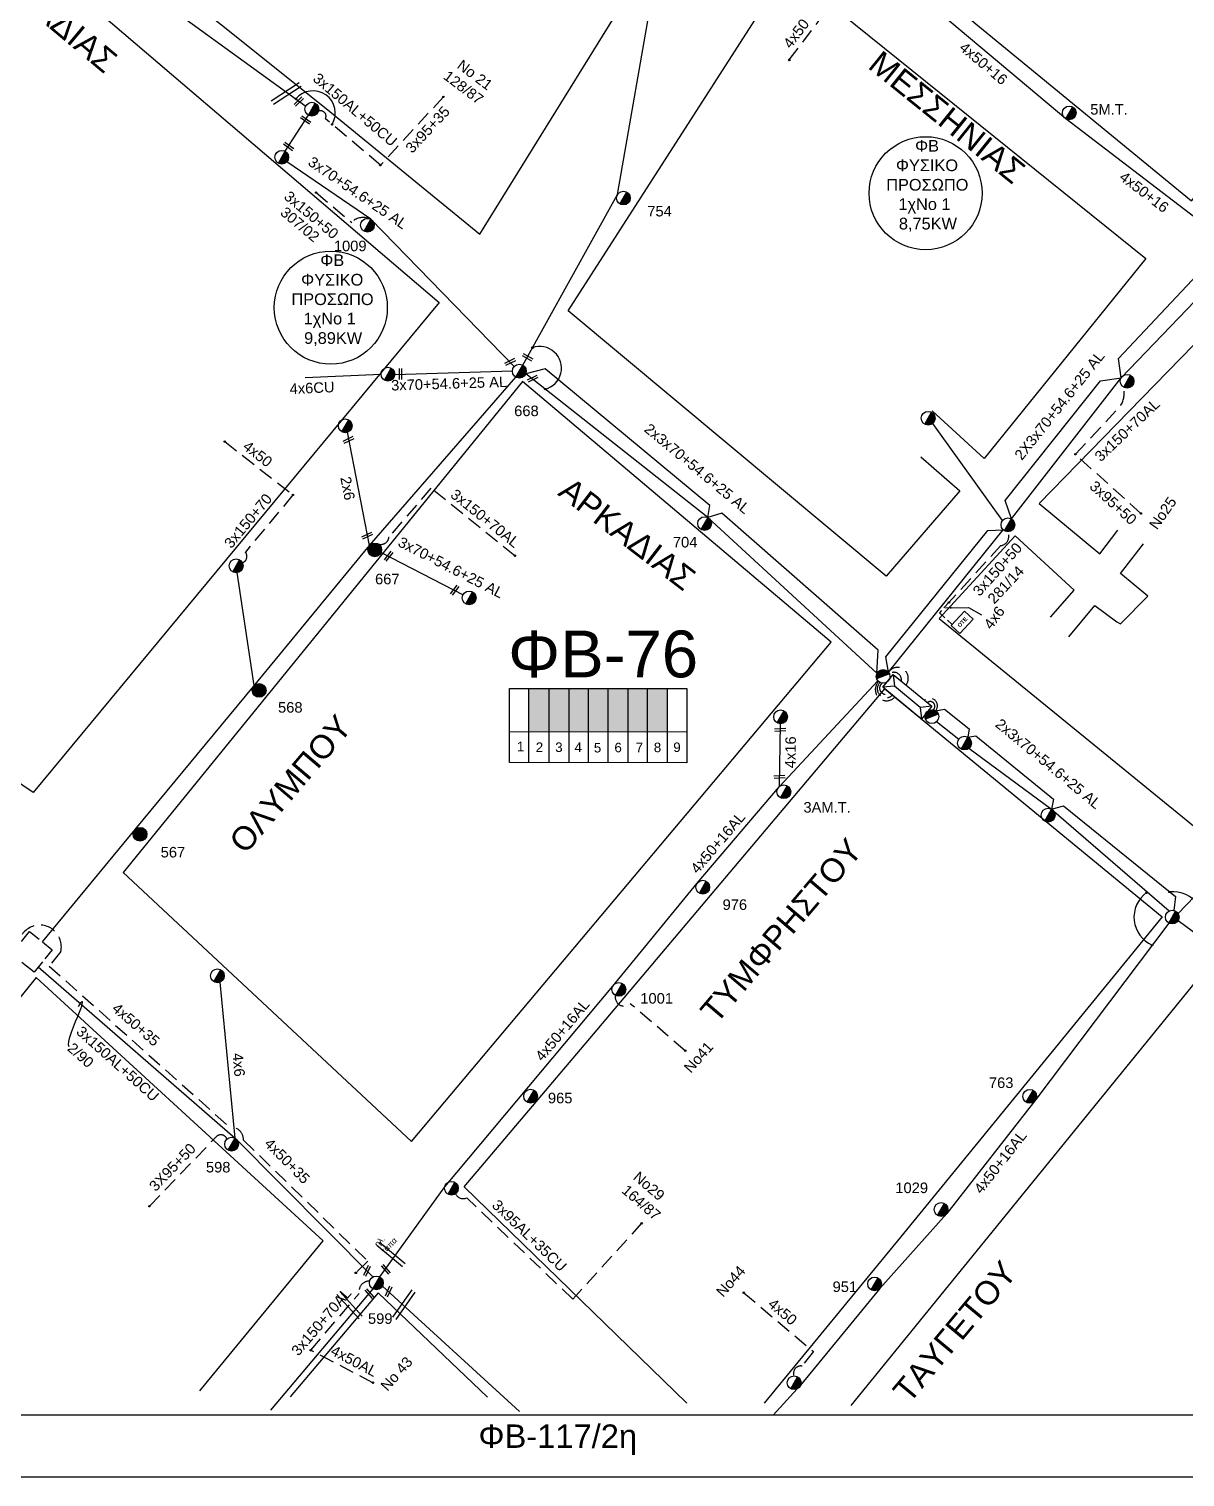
# Model space of a CAD drawing. Header units: millimetres. Extents: x 1020 to 3238, y 796 to 1818.
# Drawn here: x 2613.6 to 2811.5, y 796.3 to 1044 of the extents above; entities that cross this region are included whole.
import ezdxf
from ezdxf.enums import TextEntityAlignment as Align

# ---------------------------------------------------------------- set-up
doc = ezdxf.new("R2010")
doc.units = ezdxf.units.MM
doc.linetypes.add('DASHED', pattern=[19.05, 12.7, -6.35])
for name, color, linetype, lineweight in [('2x6', 7, 'SYN_LINE', 30), ('3x150+50', 7, 'Continuous', 30), ('3x150+70', 7, 'Continuous', 30), ('3x150+70AL', 7, 'DASHED', 30), ('3x150AL+50CU', 7, 'Continuous', 30), ('3x70+54.6+25 AL', 7, 'SYN_LINE', 30), ('3x95+35', 7, 'Continuous', 30), ('3X95+50', 7, 'Continuous', 30), ('3x95AL+35CU', 7, 'Continuous', 30), ('3x95AL+50CU', 7, 'Continuous', 30), ('4x16', 7, 'Continuous', 30), ('4x50', 7, 'Continuous', 30), ('4x50+16', 7, 'Continuous', 30), ('4x50+16_5', 7, 'Continuous', 30), ('4x50+16AL', 7, 'Continuous', 30), ('4x50+35', 7, 'Continuous', 30), ('4x50AL', 7, 'Continuous', 30), ('4x6', 7, 'SYN_LINE', 30), ('4x6CU', 7, 'Continuous', 30), ('Pillar Υποσταθμού', 7, 'SYN_LINE', 30), ('Υπόβαθρο ΔΕΗ', 7, 'Continuous', 30)]:
    doc.layers.add(name, color=color, linetype=linetype, lineweight=lineweight)
for name, color, linetype in [('Pillar OTE', 7, 'Continuous'), ('text οδών', 7, 'Continuous'), ('text_kalodion', 7, 'Continuous'), ('Άγνωστα', 7, 'Continuous'), ('ΑΓΝΩΣΤΟ ΕΝΑΕΡΙΟ ΚΑΛΩΔΙΟ', 7, 'Continuous'), ('ΑΓΝΩΣΤΟ ΥΠΟΓΕΙΟ ΚΑΛΩΔΙΟ', 7, 'DASHED'), ('Επιγραφές - Σχήματα', 7, 'Continuous'), ('Καλώδια ΧΤ   3x150AL+50CU', 7, 'DASHED'), ('Καλώδια ΧΤ   3x150AL+50XLPE', 7, 'DASHED'), ('Μηχανική τομή', 7, 'Continuous'), ('Περίπτερο', 7, 'Continuous'), ('Στύλος Ξύλινος', 7, 'Continuous'), ('Στύλος Ξύλινος @ 1', 7, 'Continuous'), ('Στύλος ΦΜ', 7, 'Continuous'), ('Στύλος ΦΜ @ 1', 7, 'Continuous'), ('Συνδέσεις', 7, 'Continuous'), ('Συνεστραμμένα ΧΤ   3x70+54.6+25 AL', 7, 'SYN_LINE'), ('Τομή', 7, 'Continuous'), ('Υποσταθμός εναέριος 2 στύλων', 7, 'Continuous'), ('Υποσταθμός πόλεως', 7, 'Continuous'), ('Υπόγεια καλώδια Παροχών ΧΤ   4x6', 7, 'DASHED')]:
    doc.layers.add(name, color=color, linetype=linetype)
doc.styles.add('arial', font='arial.ttf')
doc.styles.get("Standard").update_dxf_attribs({"font": 'arial.ttf'})
doc.linetypes.add('SYN_LINE', pattern='A,0.5,-0.0001,["/\\/\\/\\/",Standard,S=0.1,R=0,X=0,Y=-0.05],-0.25', length=0.7501)
doc.dimstyles.new('ISO-25', dxfattribs={"dimtxt": 2.5, "dimasz": 2.5, "dimexe": 1.25, "dimexo": 0.625, "dimtad": 1, "dimtxsty": 'Standard', "dimcen": 2.5, "dimadec": 0, "dimazin": 0, "dimtfac": 1, "dimtmove": 0, "dimatfit": 3, "dimfxl": 1, "dimarcsym": 0})

# ---------------------------------------------------------------- blocks, each defined once
blk = doc.blocks.new('ΥΠΑΡΧΩΝ ΤΣΙΜΕΝΤΕΝΙΟΣ ΣΤΥΛΟΣ')
at = {"layer": 'Στύλος ΦΜ'}
blk.add_hatch(color=7, dxfattribs=at).paths.add_polyline_path([(-1.29, -2.28, 0.574793), (2.62, 0, 0.268822), (1.3, 2.27)])
at = {"layer": 'Στύλος ΦΜ', "color": 7}
blk.add_line((-1.29, -2.28), (1.3, 2.27), dxfattribs=at)
blk.add_circle((0, 0), 2.62, dxfattribs=at)
at = {"layer": 'Στύλος ΦΜ', "flags": 4}
for tag, p in [('ΑΡΙΘΜΟΣ', (-4.68, 8.05)), ('ΤΥΠΟΣ', (-4.91, 3.03))]:
    blk.add_attdef(tag, p, '', height=4, dxfattribs=at)
blk = doc.blocks.new('ΥΠΟΣΤΑΘΜΟΣ ΕΝΑΕΡΙΟΣ ΕΠΙ 2 ΣΤΥΛΩΝ')
at = {"layer": 'Υποσταθμός εναέριος 2 στύλων', "linetype": 'Continuous'}
for points in [[(-11.97, -2.11, 0.574793), (-8.45, -0.07, 0.268822), (-9.64, 1.98)], [(9.68, -2.15, 0.574793), (13.19, -0.1, 0.268822), (12.01, 1.95)]]:
    blk.add_hatch(color=256, dxfattribs=at).paths.add_polyline_path(points)
for p, q in [((-11.97, -2.11), (-9.64, 1.98)), ((9.68, -2.15), (12.01, 1.95))]:
    blk.add_line(p, q, dxfattribs=at)
for centre in [(-10.81, -0.07), (10.84, -0.1)]:
    blk.add_circle(centre, 2.36, dxfattribs=at)
at = {"layer": 'Υποσταθμός πόλεως', "linetype": 'Continuous', "ltscale": 40}
blk.add_lwpolyline([(-8.57, 2.82), (8.57, 2.82), (8.57, -2.82), (-8.57, -2.82)], close=True, dxfattribs=at)
for points in [[(-5.75, 0), (-8.57, 2.82)], [(-8.57, -2.82), (-5.75, 0)], [(-5.75, 0), (5.75, 0)], [(5.75, 0), (8.57, 2.82)], [(8.57, -2.82), (5.75, 0)]]:
    blk.add_lwpolyline(points, dxfattribs=at)
at = {"layer": 'Υποσταθμός εναέριος 2 στύλων', "ltscale": 40, "flags": 1}
for tag, p in [('ΜΕΤΑΣΧΗΜΑΤΙΣΜΟΣ', (14.09, 2.51)), ('ΙΣΧΥΣ', (14.07, -0.28)), ('ΑΡΙΘΜΟΣ', (14.19, -3))]:
    blk.add_attdef(tag, p, '', height=1.8, dxfattribs=at)
blk = doc.blocks.new('ΥΠΑΡΧΩΝ ΞΥΛΙΝΟΣ ΣΤΥΛΟΣ')
at = {"layer": 'Στύλος Ξύλινος'}
h = blk.add_hatch(color=7, dxfattribs=at)
h.paths.add_polyline_path([(-2.62, 0, 0.270008), (-1.29, -2.28), (1.3, 2.27, 0.576266)])
h.paths.add_polyline_path([(-1.29, -2.28, 0.574793), (2.62, 0, 0.268822), (1.3, 2.27)])
at = {"layer": 'Στύλος Ξύλινος', "color": 7}
blk.add_line((-1.29, -2.28), (1.3, 2.27), dxfattribs=at)
blk.add_circle((0, 0), 2.62, dxfattribs=at)
at = {"layer": 'Στύλος Ξύλινος', "flags": 4}
for tag, p in [('ΑΡΙΘΜΟΣ', (-4.91, 8.6)), ('ΤΥΠΟΣ', (-4.85, 3.39))]:
    blk.add_attdef(tag, p, '', height=4, dxfattribs=at)
blk = doc.blocks.new('PILLAR YPOSTATHMOU')
at = {"layer": 'Περίπτερο', "ltscale": 40}
for points in [[(540.43, 2525.12), (540.43, 2526.01), (541.51, 2526.01)], [(541.82, 2526.01), (542.91, 2526.01), (542.91, 2524.95)], [(541.59, 2523.53), (540.43, 2523.53), (540.43, 2524.86)], [(542.91, 2524.59), (542.91, 2523.53), (541.92, 2523.53)]]:
    blk.add_lwpolyline(points, dxfattribs=at)
blk = doc.blocks.new('_ΣΥΝΔΕΣΗ')
at = {"layer": 'Συνδέσεις', "linetype": 'SYN_LINE', "ltscale": 40}
blk.add_hatch(color=256, dxfattribs=at).paths.add_polyline_path([(0.5, -0.01, 1), (-0.5, -0.01, 1)])
at = {"layer": 'Συνδέσεις'}
blk.add_circle((0, -0.01), 0.5, dxfattribs=at)
blk = doc.blocks.new('ΤΟΜΗ')
at = {"layer": 'Τομή', "ltscale": 40}
for p, q in [((-5.68, 0), (17.06, 0)), ((-5.68, -2.77), (17.06, -2.77))]:
    blk.add_line(p, q, dxfattribs=at)
blk = doc.blocks.new('ΜΗΧΑΝΙΚΗ ΤΟΜΗ')
at = {"layer": 'Μηχανική τομή', "ltscale": 40}
for p, q in [((-1.89, 0.78), (5.68, 0.78)), ((-1.89, -0.78), (5.68, -0.78))]:
    blk.add_line(p, q, dxfattribs=at)
blk = doc.blocks.new('PILLAR ΟΤΕ')
at = {"layer": 'Pillar OTE', "ltscale": 40}
blk.add_lwpolyline([(-3.31, 2.02), (3.39, 2.02), (3.39, -1.99), (-3.31, -1.99)], close=True, dxfattribs=at)
at = {"layer": 'Pillar OTE', "insert": (-1.81, 0.71), "char_height": 1.3575, "width": 109.961, "attachment_point": 1}
blk.add_mtext('{\\fArial|b1|i0|c161|p34;OTE}', dxfattribs=at)

msp = doc.modelspace()

# ---------------------------------------------------------------- hatches: boundary and pattern name
at = {"layer": 'Καλώδια ΧΤ   3x150AL+50CU', "linetype": 'DASHED', "lineweight": -3, "ltscale": 0.2}
h = msp.add_hatch(color=2, dxfattribs=at)
h.dxf.hatch_style = 1
h.paths.add_polyline_path([(2702.63, 931.13), (2699.19, 931.13), (2699.19, 923.77), (2702.63, 923.77)])
h = msp.add_hatch(color=1, dxfattribs=at)
h.dxf.hatch_style = 1
h.paths.add_polyline_path([(2702.63, 923.77), (2706.07, 923.77), (2706.07, 931.13), (2702.63, 931.13)])
h = msp.add_hatch(color=173, dxfattribs=at)
h.dxf.hatch_style = 1
h.paths.add_polyline_path([(2709.37, 931.13), (2706.07, 931.13), (2706.07, 923.77), (2709.37, 923.76)])
h = msp.add_hatch(color=30, dxfattribs=at)
h.dxf.hatch_style = 1
h.paths.add_polyline_path([(2709.37, 923.76), (2712.76, 923.76), (2712.76, 931.13), (2709.37, 931.13)])
h = msp.add_hatch(color=85, dxfattribs=at)
h.dxf.hatch_style = 1
h.paths.add_polyline_path([(2712.76, 923.76), (2716.15, 923.76), (2716.15, 931.13), (2712.76, 931.13)])
at = {"layer": 'Καλώδια ΧΤ   3x150AL+50XLPE', "linetype": 'DASHED', "lineweight": -3, "ltscale": 0.2}
h = msp.add_hatch(color=27, dxfattribs=at)
h.dxf.hatch_style = 1
h.paths.add_polyline_path([(2719.49, 931.13), (2716.15, 931.13), (2716.15, 923.76), (2719.49, 923.75)])
h = msp.add_hatch(color=5, dxfattribs=at)
h.dxf.hatch_style = 1
h.paths.add_polyline_path([(2722.88, 931.13), (2719.49, 931.13), (2719.49, 923.75), (2722.88, 923.75)])

# ---------------------------------------------------------------- linework, layer by layer
at = {"lineweight": -3}
msp.add_lwpolyline([(1059.16, 1801.46), (3011.12, 1801.46), (3011.12, 806.84), (1059.16, 806.84)], close=True, dxfattribs=at)
at = {"lineweight": -3, "ltscale": 0.2}
for centre in [(2767.06, 1015.87), (2665.28, 996.3)]:
    msp.add_circle(centre, 9.67, dxfattribs=at)
at = {"layer": '2x6', "color": 30, "linetype": 'SYN_LINE', "lineweight": -3, "ltscale": 20}
for points in [[(2671.9, 955.63), (2668.13, 974.97)], [(2652.17, 931.66), (2649.24, 950.97)]]:
    msp.add_lwpolyline(points, dxfattribs=at)
at = {"layer": '3x150+50', "color": 1, "linetype": 'DASHED', "lineweight": -3, "ltscale": 0.2}
msp.add_lwpolyline([(2662.76, 1015.98), (2668.86, 1010.87, -0.300342), (2671.68, 1011.56, -5.331337)], format="xyb", dxfattribs=at)
at = {"layer": '3x150+50', "color": 5, "linetype": 'DASHED', "lineweight": -3, "ltscale": 0.2}
msp.add_lwpolyline([(2781.07, 957.98, -0.539093), (2779.94, 955.6), (2771.04, 945.88)], format="xyb", dxfattribs=at)
at = {"layer": '3x150+70', "color": 30, "linetype": 'DASHED', "lineweight": -3, "ltscale": 0.2}
msp.add_lwpolyline([(2658.79, 964.26), (2650.66, 954.49, -0.511639), (2650.15, 952.65, 3.540243)], format="xyb", dxfattribs=at)
at = {"layer": '3x150+70AL', "color": 5, "linetype": 'DASHED', "lineweight": -3, "ltscale": 0.2}
for points in [[(2792.69, 971.21), (2800.49, 979.59, 0.174552), (2800.95, 982.67)], [(2760.87, 933.64, -0.702475), (2762.89, 932.42, -3.185989)]]:
    msp.add_lwpolyline(points, format="xyb", dxfattribs=at)
at = {"layer": '3x150+70AL', "color": 30, "linetype": 'DASHED', "lineweight": -3, "ltscale": 0.2}
for points in [[(2696.77, 953.87), (2682.4, 965.43), (2675.24, 957.09, -0.490333), (2673.37, 955.87, -73.34352)], [(2760.71, 933.94, -1.037451), (2763.7, 931.75, -3.185989)]]:
    msp.add_lwpolyline(points, format="xyb", dxfattribs=at)
at = {"layer": '3x150+70AL', "color": 27, "linetype": 'DASHED', "lineweight": -3, "ltscale": 0.2}
for points in [[(2759.01, 932.33, 1.020127), (2761.78, 929.68, -3.185989)], [(2661.86, 817.97), (2670.15, 827.69, -0.494453), (2671.94, 829.78)]]:
    msp.add_lwpolyline(points, format="xyb", dxfattribs=at)
at = {"layer": '3x150+70AL', "color": 1, "linetype": 'DASHED', "lineweight": -3, "ltscale": 0.2}
msp.add_lwpolyline([(2759.25, 932.17, 1.011493), (2761.38, 930.02, -3.185989)], format="xyb", dxfattribs=at)
at = {"layer": '3x150+70AL', "color": 173, "linetype": 'DASHED', "lineweight": -3, "ltscale": 0.2}
msp.add_lwpolyline([(2759.61, 932.05, 1.040394), (2760.9, 930.41, -3.185989)], format="xyb", dxfattribs=at)
at = {"layer": '3x150+70AL', "color": 85, "linetype": 'DASHED', "lineweight": -3, "ltscale": 0.2}
msp.add_lwpolyline([(2768.77, 927.33, 0.954504), (2766.89, 929.13, -3.185989)], format="xyb", dxfattribs=at)
at = {"layer": '3x150+70AL', "color": 2, "linetype": 'DASHED', "lineweight": -3, "ltscale": 0.2}
msp.add_lwpolyline([(2768.32, 927.5, 1.026934), (2767.37, 928.74, -3.185989)], format="xyb", dxfattribs=at)
at = {"layer": '3x150AL+50CU', "color": 30, "linetype": 'DASHED', "lineweight": -3, "ltscale": 0.2}
msp.add_lwpolyline([(2673.76, 1020.66), (2664.35, 1028.61, 0.706367), (2663.17, 1029.9, -2.882483)], format="xyb", dxfattribs=at)
at = {"layer": '3x70+54.6+25 AL', "color": 27, "linetype": 'SYN_LINE', "lineweight": -3, "ltscale": 20}
for points in [[(2698.12, 986.45), (2714.35, 1015.68), (2720.56, 1051.28), (2733.29, 1075.74)], [(2758.74, 933.79), (2729.82, 960.38), (2698.63, 984.99)]]:
    msp.add_lwpolyline(points, dxfattribs=at)
at = {"layer": '3x70+54.6+25 AL', "color": 30, "linetype": 'SYN_LINE', "lineweight": -3, "ltscale": 20}
for points in [[(2609.14, 1072.63), (2639.92, 1046.06), (2660.99, 1030.78)], [(2781.74, 960.17), (2780.68, 963.3), (2797.01, 983.79), (2800.5, 984.27), (2800.06, 987.6), (2816.26, 1004.8), (2820.18, 1004.76)], [(2615.95, 887.79), (2631.78, 907.02), (2652.03, 931.5), (2671.9, 955.63), (2696.96, 984.41)], [(2696.36, 985.46), (2676.22, 984.83)], [(2810.27, 892.67), (2830.2, 913.37), (2847.01, 934.2), (2869.3, 963.94)], [(2760.71, 933.94), (2760.25, 936.54), (2777.73, 958.2), (2780.33, 958.31)], [(2673.88, 954.41), (2687.91, 947.2)]]:
    msp.add_lwpolyline(points, dxfattribs=at)
at = {"layer": '3x70+54.6+25 AL', "color": 1, "linetype": 'SYN_LINE', "lineweight": -3, "ltscale": 8}
msp.add_lwpolyline([(2657.47, 1023.04), (2661.46, 1029.21)], dxfattribs=at)
at = {"layer": '3x70+54.6+25 AL', "color": 1, "linetype": 'SYN_LINE', "lineweight": -3, "ltscale": 20}
for points in [[(2696.67, 986.23), (2672.13, 1011.41), (2657.75, 1021.22)], [(2758.74, 933.79), (2758.95, 937.72), (2732.2, 961.16), (2729.82, 960.38), (2730.13, 962.44), (2701.95, 985.81), (2698.63, 984.99)]]:
    msp.add_lwpolyline(points, dxfattribs=at)
at = {"layer": '3x70+54.6+25 AL', "color": 5, "linetype": 'SYN_LINE', "lineweight": -3, "ltscale": 20}
for points in [[(2781.74, 960.17), (2800.5, 984.27), (2820.18, 1004.76)], [(2780.23, 959.88), (2768.27, 976.5)]]:
    msp.add_lwpolyline(points, dxfattribs=at)
at = {"layer": '3x70+54.6+25 AL', "color": 5, "linetype": 'SYN_LINE', "lineweight": -3, "ltscale": 15}
msp.add_lwpolyline([(2760.71, 933.94), (2780.33, 958.31)], dxfattribs=at)
at = {"layer": '3x70+54.6+25 AL', "color": 2, "linetype": 'SYN_LINE', "lineweight": -3, "ltscale": 6}
msp.add_lwpolyline([(2768.77, 927.33), (2770.27, 927.63), (2774.54, 924.24), (2774.29, 922.84)], dxfattribs=at)
at = {"layer": '3x70+54.6+25 AL', "color": 85, "linetype": 'SYN_LINE', "lineweight": -3, "ltscale": 6}
msp.add_lwpolyline([(2768.93, 925.48), (2772.74, 922.49)], dxfattribs=at)
at = {"layer": '3x70+54.6+25 AL', "color": 2, "linetype": 'SYN_LINE', "lineweight": -3, "ltscale": 20}
msp.add_lwpolyline([(2774.29, 922.84), (2775.66, 923.03), (2788.96, 912.24), (2788.61, 910.5), (2790.66, 911.06), (2809.79, 895.55), (2809.54, 893.2)], dxfattribs=at)
at = {"layer": '3x70+54.6+25 AL', "color": 85, "linetype": 'SYN_LINE', "lineweight": -3, "ltscale": 20}
msp.add_lwpolyline([(2774.47, 920.93), (2788.61, 910.5), (2808.72, 893.1)], dxfattribs=at)
at = {"layer": '3x95+35', "color": 30, "linetype": 'DASHED', "lineweight": -3, "ltscale": 0.2}
msp.add_lwpolyline([(2684.55, 1032.35), (2673.76, 1020.66)], dxfattribs=at)
at = {"layer": '3X95+50', "color": 27, "linetype": 'DASHED', "lineweight": -3, "ltscale": 0.2}
msp.add_lwpolyline([(2634.25, 842.59), (2645.66, 854.47, -0.556946), (2647.51, 854.07, -1.465019)], format="xyb", dxfattribs=at)
at = {"layer": '3x95AL+35CU', "color": 173, "linetype": 'DASHED', "lineweight": -3, "ltscale": 0.2}
msp.add_lwpolyline([(2718.47, 839.67), (2706.68, 826.71), (2688.53, 844.03, -0.413871), (2686.63, 844.72, 30.153755)], format="xyb", dxfattribs=at)
at = {"layer": '3x95AL+50CU', "color": 5, "linetype": 'DASHED', "lineweight": -3, "ltscale": 0.2}
msp.add_lwpolyline([(2803.89, 961.09), (2792.69, 971.21)], dxfattribs=at)
at = {"layer": '4x16', "color": 173, "linetype": 'Continuous', "lineweight": -3, "ltscale": 0.2}
msp.add_lwpolyline([(2742.04, 914.4), (2742.21, 925.13)], dxfattribs=at)
at = {"layer": '4x50', "color": 5, "linetype": 'DASHED', "lineweight": -3, "ltscale": 0.2}
msp.add_lwpolyline([(2743.72, 1038.66), (2750.09, 1047.06, -0.747542), (2752.21, 1048.23, -6.113128)], format="xyb", dxfattribs=at)
at = {"layer": '4x50', "color": 30, "linetype": 'DASHED', "lineweight": -3, "ltscale": 0.2}
msp.add_lwpolyline([(2647.14, 973.4), (2658.79, 964.26)], dxfattribs=at)
at = {"layer": '4x50', "color": 85, "linetype": 'DASHED', "lineweight": -3, "ltscale": 0.2}
msp.add_lwpolyline([(2735.95, 827.8), (2747.86, 817.73), (2745.94, 815.25, 0.572921), (2744.52, 813.58, -209.827683)], format="xyb", dxfattribs=at)
at = {"layer": '4x50+16', "color": 5, "linetype": 'Continuous', "lineweight": -3, "ltscale": 0.2}
msp.add_lwpolyline([(2820.14, 1006.38), (2791.06, 1028.57), (2764.81, 1050.68), (2734.85, 1076.1)], dxfattribs=at)
at = {"layer": '4x50+16_5', "color": 2, "linetype": 'Continuous', "lineweight": -3, "ltscale": 0.2}
msp.add_lwpolyline([(2810.29, 891.48), (2830.04, 876.87), (2855.1, 857.27), (2888.61, 828.78), (2895.68, 821.66)], dxfattribs=at)
at = {"layer": '4x50+16AL', "color": 173, "linetype": 'Continuous', "lineweight": -3, "ltscale": 0.2}
msp.add_lwpolyline([(2673.66, 830.49), (2684.77, 845.9), (2713.53, 880.24), (2727.99, 897.87), (2742.04, 914.4), (2758.9, 932.44)], dxfattribs=at)
at = {"layer": '4x50+16AL', "color": 85, "linetype": 'Continuous', "lineweight": -3, "ltscale": 0.2}
msp.add_lwpolyline([(2808.68, 891.03), (2785.92, 860.87), (2770.68, 841.37), (2759.22, 828.52), (2745.66, 812), (2741, 806.84)], dxfattribs=at)
at = {"layer": '4x50+35', "color": 151, "linetype": 'DASHED', "lineweight": -3, "ltscale": 0.2}
msp.add_lwpolyline([(2611.8, 887.18, -1.089076), (2619.08, 886.18), (2617.1, 883.68), (2647.94, 856.12, -0.444585), (2650.35, 853.9), (2671.61, 833.2), (2669.56, 831.19)], format="xyb", dxfattribs=at)
at = {"layer": '4x50+35', "color": 27, "linetype": 'Continuous', "lineweight": -3, "ltscale": 0.2}
for points in [[(2615.23, 883.52), (2648.9, 854.24), (2672.48, 830.49)], [(2672.49, 828.45), (2654.98, 807.68)]]:
    msp.add_lwpolyline(points, dxfattribs=at)
at = {"layer": '4x50AL', "color": 27, "linetype": 'DASHED', "lineweight": -3, "ltscale": 0.2}
msp.add_lwpolyline([(2672.48, 812.41), (2661.86, 817.97)], dxfattribs=at)
at = {"layer": '4x6', "color": 27, "linetype": 'SYN_LINE', "lineweight": -3, "ltscale": 20}
msp.add_lwpolyline([(2648.9, 854.24), (2646.37, 880.94)], dxfattribs=at)
at = {"layer": '4x6CU', "color": 30, "linetype": 'SYN_LINE', "lineweight": -3, "ltscale": 15}
msp.add_lwpolyline([(2673.87, 984.89), (2660.89, 984.32)], dxfattribs=at)
at = {"layer": 'Pillar OTE', "lineweight": -3, "ltscale": 40}
for points in [[(2695.87, 918.49), (2695.87, 931.13), (2726.2, 931.13), (2726.2, 918.46), (2695.87, 918.49)], [(2699.19, 918.49), (2699.19, 931.13)], [(2702.63, 918.49), (2702.63, 931.13)], [(2706.07, 918.48), (2706.07, 931.13)], [(2709.37, 918.48), (2709.37, 931.13)], [(2712.76, 918.48), (2712.76, 931.13)], [(2716.15, 918.47), (2716.15, 931.13)], [(2719.49, 918.47), (2719.49, 931.13)], [(2722.88, 918.47), (2722.88, 931.13)], [(2695.87, 923.78), (2726.2, 923.75)]]:
    msp.add_lwpolyline(points, dxfattribs=at)
at = {"layer": 'ΑΓΝΩΣΤΟ ΕΝΑΕΡΙΟ ΚΑΛΩΔΙΟ', "color": 6, "linetype": 'Continuous', "lineweight": -3, "ltscale": 0.2}
msp.add_lwpolyline([(2674.12, 828.94), (2697.54, 807.47)], dxfattribs=at)
at = {"layer": 'ΑΓΝΩΣΤΟ ΥΠΟΓΕΙΟ ΚΑΛΩΔΙΟ', "color": 173, "linetype": 'DASHED', "lineweight": -3, "ltscale": 0.2}
msp.add_lwpolyline([(2725.93, 869.2), (2716.52, 877.24, -0.735472), (2713.98, 878.65, 4.233744)], format="xyb", dxfattribs=at)
at = {"layer": 'Επιγραφές - Σχήματα', "lineweight": -3}
msp.add_lwpolyline([(1019.92, 1815.41), (3237.54, 1815.41), (3238.24, 796.27), (1019.92, 796.27)], close=True, dxfattribs=at)
at = {"layer": 'Συνεστραμμένα ΧΤ   3x70+54.6+25 AL', "color": 0, "linetype": 'DASHED', "lineweight": -3, "ltscale": 0.2}
msp.add_lwpolyline([(2774.41, 945.01), (2777.17, 943.41)], dxfattribs=at)
at = {"layer": 'Υπόβαθρο ΔΕΗ', "color": 7, "lineweight": -3}
for points in [[(2812.54, 1014.58), (2867.53, 1078.58), (2794.49, 1136.72), (2750.47, 1065.53)], [(2652.92, 1127.9), (2610.47, 1073.59), (2664.47, 1030.35), (2690.78, 1008.89), (2727.31, 1067.84)], [(2750.92, 939.05), (2698.08, 983.64), (2629.74, 899.68), (2679.08, 853.64)]]:
    msp.add_lwpolyline(points, close=True, dxfattribs=at)
for points in [[(2596.4, 991.21), (2563.15, 947.34), (2528.5, 970.32), (2572.23, 1025.65), (2603.77, 1065.45), (2683.8, 997.16), (2614.32, 913.39), (2572.04, 941.97), (2606.29, 988.06)], [(2766.24, 970.8), (2772.91, 964.99), (2760.33, 950.34), (2705.89, 995.75), (2743.37, 1054.15), (2804.74, 1004.68), (2777.07, 970.47), (2768.18, 978.62)], [(2788.44, 943.35), (2792.49, 947.97), (2782.36, 957.29), (2769.4, 943.13), (2818.43, 903.15), (2861.24, 956.53), (2817.28, 994.41), (2786.5, 962.79), (2796.85, 954.19), (2799.93, 958.22)], [(2791.56, 939.97), (2796.02, 945.37), (2799.77, 942.57), (2800.38, 942.19), (2805.06, 946.97), (2800.4, 950.8), (2804.37, 955.88)], [(2726.22, 808.93), (2688.12, 845.89), (2710.88, 872.77), (2760.1, 931.07), (2807.54, 892.11), (2762.74, 837.32), (2739.46, 808.91)], [(2868.93, 806.14), (2886.5, 827.4), (2816.68, 885.22), (2754.28, 808.5)], [(2642.85, 810.99), (2663.97, 836.67), (2614.84, 881.74), (2558.58, 811.95)], [(2692.09, 809.92), (2673.4, 827.78), (2658.35, 809.99)]]:
    msp.add_lwpolyline(points, dxfattribs=at)
at = {"layer": 'Υπόβαθρο ΔΕΗ', "lineweight": -3}
for centre, radius, start, end in [((2662.25, 1029.59), 3.8, 328.982, 140.6719), ((2701.04, 985.95), 3.71, 284.4704, 109.7598), ((2807.93, 892.02), 5.22, 126.1058, 246.1313), ((2809.34, 890.93), 5.46, 334.1357, 95.8587)]:
    msp.add_arc(centre, radius, start, end, dxfattribs=at)
at = {"layer": 'Υπόβαθρο ΔΕΗ', "color": 7, "lineweight": -3}
msp.add_open_spline([(2620.53, 869.87), (2619.95, 870.4), (2623.16, 877.54), (2622.65, 877.67), (2622.35, 877.32), (2622.05, 876.71)], degree=3, dxfattribs=at)
at = {"layer": 'Υπόγεια καλώδια Παροχών ΧΤ   4x6', "color": 5, "linetype": 'DASHED', "lineweight": -3, "ltscale": 0.1}
msp.add_lwpolyline([(2771.04, 945.88), (2769.42, 944.11), (2771.53, 942.17)], dxfattribs=at)

# ---------------------------------------------------------------- block references
at = {"layer": 'Pillar OTE', "xscale": 0.5, "yscale": 0.5, "zscale": 0.5, "rotation": 47.52014011698074}
msp.add_blockref('PILLAR ΟΤΕ', (2773.32, 942.44), dxfattribs=at)
at = {"layer": 'Pillar Υποσταθμού', "color": 206, "linetype": 'Continuous', "lineweight": -3, "ltscale": 0.2, "xscale": 1.999999999999999, "yscale": 1.999999999999999, "zscale": 1.999999999999999, "rotation": 51.17604735099462}
msp.add_blockref('PILLAR YPOSTATHMOU', (5868.92, -3123.62), dxfattribs=at)
at = {"layer": 'Μηχανική τομή', "lineweight": -3}
for p, xscale, yscale, zscale, rotation in [((2660.14, 1031.88), 0.2499999999999677, 0.2499999999999677, 0.2499999999999677, 224.4586911181066), ((2660.6, 1028.7), 0.2499999999999677, 0.2499999999999677, 0.2499999999999677, 324.539246428026), ((2657.69, 1024.18), 0.2499999999999677, 0.2499999999999677, 0.2499999999999677, 324.539246428026), ((2698.51, 988.07), 0.2499999999999678, 0.2499999999999678, 0.2499999999999678, 329.9511283959018), ((2677.25, 984.46), 0.2499999999999677, 0.2499999999999677, 0.2499999999999677, 90.67101016180564), ((2695.57, 986.84), 0.2499999999999678, 0.2499999999999678, 0.2499999999999678, 25.6725955384958), ((2699.42, 983.96), 0.2499999999999678, 0.2499999999999678, 0.2499999999999678, 25.6725955384958), ((2667.92, 973.5), 0.2499999999999678, 0.2499999999999678, 0.2499999999999678, 25.6725955384958), ((2671.12, 957.12), 0.2499999999999678, 0.2499999999999678, 0.2499999999999678, 25.6725955384958), ((2674.9, 953.41), 0.2499999999999677, 0.2499999999999677, 0.2499999999999677, 52.1863941752602), ((2686.21, 947.6), 0.2499999999999677, 0.2499999999999677, 0.2499999999999677, 52.1863941752602), ((2741.71, 924.06), 0.2499999999999678, 0.2499999999999678, 0.2499999999999678, 3.525294611465006), ((2741.59, 916.02), 0.2499999999999677, 0.2499999999999677, 0.2499999999999677, 3.525294611465006), ((2671.63, 831.93), 0.2499999999999678, 0.2499999999999678, 0.2499999999999678, 245.6193879607516), ((2674.35, 832.15), 0.2499999999999678, 0.2499999999999678, 0.2499999999999678, 311.238775921521), ((2671.54, 827.98), 0.2499999999999678, 0.2499999999999678, 0.2499999999999678, 311.238775921521), ((2675.33, 828.41), 0.2499999999999678, 0.2499999999999678, 0.2499999999999678, 245.6193879607516)]:
    msp.add_blockref('ΜΗΧΑΝΙΚΗ ΤΟΜΗ', p, dxfattribs=dict(at, xscale=xscale, yscale=yscale, zscale=zscale, rotation=rotation))
at = {"layer": 'Στύλος Ξύλινος @ 1', "lineweight": -3, "ltscale": 40}
ref = msp.add_blockref('ΥΠΑΡΧΩΝ ΞΥΛΙΝΟΣ ΣΤΥΛΟΣ', (2672.79, 954.85), dxfattribs=dict(at, xscale=0.4499999999998173, yscale=0.4499999999998173, zscale=0.4499999999998173))
ref.add_attrib('ΤΥΠΟΣ', '667', (2672.85, 948.98), dxfattribs={"layer": 'Στύλος Ξύλινος', "height": 1.8, "flags": 4})
ref = msp.add_blockref('ΥΠΑΡΧΩΝ ΞΥΛΙΝΟΣ ΣΤΥΛΟΣ', (2653.01, 930.83), dxfattribs=dict(at, xscale=0.4499999999998173, yscale=0.4499999999998173, zscale=0.4499999999998173))
ref.add_attrib('ΤΥΠΟΣ', '568', (2656.25, 927.02), dxfattribs={"layer": 'Στύλος Ξύλινος', "height": 1.8, "flags": 4})
ref = msp.add_blockref('ΥΠΑΡΧΩΝ ΞΥΛΙΝΟΣ ΣΤΥΛΟΣ', (2632.63, 906.21), dxfattribs=dict(at, xscale=0.4499999999998173, yscale=0.4499999999998173, zscale=0.4499999999998173))
ref.add_attrib('ΤΥΠΟΣ', '567', (2636.17, 902.25), dxfattribs={"layer": 'Στύλος Ξύλινος', "height": 1.8, "flags": 4})
at = {"layer": 'Στύλος ΦΜ @ 1', "lineweight": -3, "ltscale": 40}
for p, xscale, yscale, zscale in [((2662.04, 1030.24), 0.4499999999997944, 0.4499999999997944, 0.4499999999997944), ((2656.88, 1022.02), 0.4499999999997944, 0.4499999999997944, 0.4499999999997944), ((2675.05, 984.91), 0.4499999999998181, 0.4499999999998181, 0.4499999999998181), ((2801.53, 983.7), 0.449999999999857, 0.449999999999857, 0.449999999999857), ((2767.5, 977.38), 0.4499999999998181, 0.4499999999998181, 0.4499999999998181), ((2667.76, 976.09), 0.4499999999998181, 0.4499999999998181, 0.4499999999998181), ((2781.15, 959.15), 0.4499999999998424, 0.4499999999998424, 0.4499999999998424), ((2649.09, 952.13), 0.4499999999998181, 0.4499999999998181, 0.4499999999998181), ((2688.95, 946.64), 0.4499999999998181, 0.4499999999998181, 0.4499999999998181), ((2742.25, 926.3), 0.4499999999998181, 0.4499999999998181, 0.4499999999998181), ((2773.71, 921.82), 0.4499999999998181, 0.4499999999998181, 0.4499999999998181), ((2788.03, 909.48), 0.4499999999998181, 0.4499999999998181, 0.4499999999998181), ((2809.26, 892.06), 0.4499999999998181, 0.4499999999998181, 0.4499999999998181), ((2645.87, 882.01), 0.4499999999998616, 0.4499999999998616, 0.4499999999998616), ((2685.92, 845.66), 0.4499999999998181, 0.4499999999998181, 0.4499999999998181), ((2744.56, 812.4), 0.4499999999998181, 0.4499999999998181, 0.4499999999998181)]:
    msp.add_blockref('ΥΠΑΡΧΩΝ ΤΣΙΜΕΝΤΕΝΙΟΣ ΣΤΥΛΟΣ', p, dxfattribs=dict(at, xscale=xscale, yscale=yscale, zscale=zscale))
ref = msp.add_blockref('ΥΠΑΡΧΩΝ ΤΣΙΜΕΝΤΕΝΙΟΣ ΣΤΥΛΟΣ', (2791.64, 1029.6), dxfattribs=dict(at, xscale=0.4499999999998108, yscale=0.4499999999998108, zscale=0.4499999999998108))
ref.add_attrib('ΤΥΠΟΣ', '5M.T.', (2795.23, 1029.32), dxfattribs={"layer": 'Στύλος ΦΜ', "height": 1.8, "flags": 4})
ref = msp.add_blockref('ΥΠΑΡΧΩΝ ΤΣΙΜΕΝΤΕΝΙΟΣ ΣΤΥΛΟΣ', (2715.34, 1015.04), dxfattribs=dict(at, xscale=0.4499999999998599, yscale=0.4499999999998599, zscale=0.4499999999998599))
ref.add_attrib('ΤΥΠΟΣ', '754', (2719.44, 1011.9), dxfattribs={"layer": 'Στύλος ΦΜ', "height": 1.8, "rotation": 360, "flags": 4})
ref = msp.add_blockref('ΥΠΑΡΧΩΝ ΤΣΙΜΕΝΤΕΝΙΟΣ ΣΤΥΛΟΣ', (2671.54, 1010.39), dxfattribs=dict(at, xscale=0.4499999999997944, yscale=0.4499999999997944, zscale=0.4499999999997944))
ref.add_attrib('ΤΥΠΟΣ', '1009', (2665.8, 1005.95), dxfattribs={"layer": 'Στύλος ΦΜ', "height": 1.8, "flags": 4})
ref = msp.add_blockref('ΥΠΑΡΧΩΝ ΤΣΙΜΕΝΤΕΝΙΟΣ ΣΤΥΛΟΣ', (2697.54, 985.43), dxfattribs=dict(at, xscale=0.4499999999998002, yscale=0.4499999999998002, zscale=0.4499999999998002))
ref.add_attrib('ΤΥΠΟΣ', '668', (2696.66, 977.74), dxfattribs={"layer": 'Στύλος ΦΜ', "height": 1.8, "flags": 4})
ref = msp.add_blockref('ΥΠΑΡΧΩΝ ΤΣΙΜΕΝΤΕΝΙΟΣ ΣΤΥΛΟΣ', (2729.24, 959.36), dxfattribs=dict(at, xscale=0.4499999999998002, yscale=0.4499999999998002, zscale=0.4499999999998002))
ref.add_attrib('ΤΥΠΟΣ', '704', (2723.81, 955.28), dxfattribs={"layer": 'Στύλος ΦΜ', "height": 1.8, "flags": 4})
ref = msp.add_blockref('ΥΠΑΡΧΩΝ ΤΣΙΜΕΝΤΕΝΙΟΣ ΣΤΥΛΟΣ', (2742.8, 913.5), dxfattribs=dict(at, xscale=0.449999999999857, yscale=0.449999999999857, zscale=0.449999999999857))
ref.add_attrib('ΤΥΠΟΣ', '3AM.T.', (2746.15, 909.93), dxfattribs={"layer": 'Στύλος ΦΜ', "height": 1.8, "flags": 4})
ref = msp.add_blockref('ΥΠΑΡΧΩΝ ΤΣΙΜΕΝΤΕΝΙΟΣ ΣΤΥΛΟΣ', (2728.92, 897.16), dxfattribs=dict(at, xscale=0.449999999999857, yscale=0.449999999999857, zscale=0.449999999999857))
ref.add_attrib('ΤΥΠΟΣ', '976', (2732.32, 893.28), dxfattribs={"layer": 'Στύλος ΦΜ', "height": 1.8, "flags": 4})
ref = msp.add_blockref('ΥΠΑΡΧΩΝ ΤΣΙΜΕΝΤΕΝΙΟΣ ΣΤΥΛΟΣ', (2714.56, 879.68), dxfattribs=dict(at, xscale=0.449999999999857, yscale=0.449999999999857, zscale=0.449999999999857))
ref.add_attrib('ΤΥΠΟΣ', '1001', (2718.24, 877.25), dxfattribs={"layer": 'Στύλος ΦΜ', "height": 1.8, "flags": 4})
ref = msp.add_blockref('ΥΠΑΡΧΩΝ ΤΣΙΜΕΝΤΕΝΙΟΣ ΣΤΥΛΟΣ', (2784.87, 861.39), dxfattribs=dict(at, xscale=0.449999999999819, yscale=0.449999999999819, zscale=0.449999999999819))
ref.add_attrib('ΤΥΠΟΣ', '763', (2777.89, 862.82), dxfattribs={"layer": 'Στύλος ΦΜ', "height": 1.8, "flags": 4})
ref = msp.add_blockref('ΥΠΑΡΧΩΝ ΤΣΙΜΕΝΤΕΝΙΟΣ ΣΤΥΛΟΣ', (2699.47, 861.42), dxfattribs=dict(at, xscale=0.449999999999857, yscale=0.449999999999857, zscale=0.449999999999857))
ref.add_attrib('ΤΥΠΟΣ', '965', (2702.43, 860.2), dxfattribs={"layer": 'Στύλος ΦΜ', "height": 1.8, "flags": 4})
ref = msp.add_blockref('ΥΠΑΡΧΩΝ ΤΣΙΜΕΝΤΕΝΙΟΣ ΣΤΥΛΟΣ', (2648.31, 853.21), dxfattribs=dict(at, xscale=0.4499999999998616, yscale=0.4499999999998616, zscale=0.4499999999998616))
ref.add_attrib('ΤΥΠΟΣ', '598', (2643.91, 848.37), dxfattribs={"layer": 'Στύλος ΦΜ', "height": 1.8, "flags": 4})
ref = msp.add_blockref('ΥΠΑΡΧΩΝ ΤΣΙΜΕΝΤΕΝΙΟΣ ΣΤΥΛΟΣ', (2769.7, 842.03), dxfattribs=dict(at, xscale=0.449999999999819, yscale=0.449999999999819, zscale=0.449999999999819))
ref.add_attrib('ΤΥΠΟΣ', '1029', (2761.88, 844.84), dxfattribs={"layer": 'Στύλος ΦΜ', "height": 1.8, "flags": 4})
ref = msp.add_blockref('ΥΠΑΡΧΩΝ ΤΣΙΜΕΝΤΕΝΙΟΣ ΣΤΥΛΟΣ', (2673.07, 829.47), dxfattribs=dict(at, xscale=0.4499999999998616, yscale=0.4499999999998616, zscale=0.4499999999998616))
ref.add_attrib('ΤΥΠΟΣ', '599', (2671.64, 822.47), dxfattribs={"layer": 'Στύλος ΦΜ', "height": 1.8, "flags": 4})
ref = msp.add_blockref('ΥΠΑΡΧΩΝ ΤΣΙΜΕΝΤΕΝΙΟΣ ΣΤΥΛΟΣ', (2758.33, 829.3), dxfattribs=dict(at, xscale=0.449999999999819, yscale=0.449999999999819, zscale=0.449999999999819))
ref.add_attrib('ΤΥΠΟΣ', '951', (2751.14, 827.92), dxfattribs={"layer": 'Στύλος ΦΜ', "height": 1.8, "flags": 4})
at = {"layer": 'Συνδέσεις', "lineweight": -3, "xscale": 0.25, "yscale": 0.25, "zscale": 0.25}
for p in [(2743.73, 1038.66), (2659.31, 1032), (2684.55, 1032.35), (2665.5, 1027.64), (2673.76, 1020.66), (2662.76, 1015.98), (2699.79, 989.45), (2701.97, 982.36), (2647.14, 973.4), (2792.69, 971.22), (2658.79, 964.27), (2803.89, 961.09), (2696.78, 953.87), (2771.04, 945.88), (2804.86, 896.24), (2808.79, 896.36), (2805.82, 887.24), (2725.93, 869.2), (2634.25, 842.59), (2718.48, 839.67), (2669.56, 831.2), (2735.95, 827.8), (2661.86, 817.97), (2672.48, 812.41)]:
    msp.add_blockref('_ΣΥΝΔΕΣΗ', p, dxfattribs=at)
at = {"layer": 'Τομή', "lineweight": -3}
for p, xscale, yscale, zscale, rotation in [((2656.27, 1032.45), 0.2499999999999995, 0.2499999999999995, 0.2499999999999995, 33.22103535722605), ((2676.44, 833.13), 0.2499999999999995, 0.2499999999999995, 0.2499999999999995, 140.1840430427969), ((2669.15, 824.36), 0.2499999999999994, 0.2499999999999994, 0.2499999999999994, 132.2573033218657), ((2676.71, 824.8), 0.2499999999999995, 0.2499999999999995, 0.2499999999999995, 54.68626059557639)]:
    msp.add_blockref('ΤΟΜΗ', p, dxfattribs=dict(at, xscale=xscale, yscale=yscale, zscale=zscale, rotation=rotation))
at = {"layer": 'Υποσταθμός εναέριος 2 στύλων', "lineweight": -3, "xscale": 0.5000000000001138, "yscale": 0.5000000000001138, "zscale": 0.5000000000001138, "rotation": 140.6042538068465}
msp.add_blockref('ΥΠΟΣΤΑΘΜΟΣ ΕΝΑΕΡΙΟΣ ΕΠΙ 2 ΣΤΥΛΩΝ', (2763.93, 929.74), dxfattribs=at)

# ---------------------------------------------------------------- texts
at = {"lineweight": -3, "ltscale": 30, "char_height": 1.63, "width": 11.2573, "attachment_point": 1}
for s, insert in [('1', (2697.11, 922.05)), ('2', (2700.35, 921.92)), ('3', (2703.68, 921.92)), ('4', (2706.98, 921.92)), ('5', (2710.29, 921.84)), ('6', (2713.81, 921.87)), ('7', (2717.44, 921.87)), ('8', (2720.55, 921.89)), ('9', (2723.88, 921.92))]:
    msp.add_mtext(s, dxfattribs=dict(at, insert=insert))
at = {"layer": 'text οδών', "lineweight": -3}
for s, rotation, p in [('ΜΕΣΣΗΝΙΑΣ', 321.1301, (2770.74, 1028.88)), ('ΤΑΥΓΕΤΟΥ', 50.177, (2772.05, 821.14))]:
    msp.add_text(s, height=4, rotation=rotation, dxfattribs=at).set_placement(p, align=Align.MIDDLE_CENTER)
at = {"layer": 'text οδών', "lineweight": -3, "ltscale": 40, "char_height": 2, "width": 13.6816, "attachment_point": 1}
for s, insert, rotation in [('{\\H2x;APKAΔIAΣ\\fMS Shell Dlg|b0|i0|c0|p0;\\H0.35416x;\\P} ', (2608.14, 1056.85), 320), ('{\\H2x;APKAΔIAΣ\\fMS Shell Dlg|b0|i0|c0|p0;\\H0.35416x;\\P} ', (2706.4, 967.53), 322.4393), ('{\\H2x;OΛYMΠOY\\P} ', (2647.59, 905.25), 49.5992), ('{\\H2x;ΤΥΜΦΡΗΣΤΟΥ\\P} ', (2728.22, 876.22), 49.5992)]:
    msp.add_mtext(s, dxfattribs=dict(at, insert=insert, rotation=rotation))
at = {"layer": 'text_kalodion', "linetype": 'Continuous', "lineweight": -3, "ltscale": 0.2}
for s, rotation, p in [('4x50', 52.8487, (2744.9, 1043.19)), ('4x50+16', 319.8866, (2776.97, 1038.08)), ('3x150AL+50CU', 319.8046, (2669.44, 1030.17)), ('3x95+35', 47.3062, (2681.84, 1026.76)), ('3x70+54.6+25 AL', 325.6941, (2669.91, 1015.95)), ('4x50+16', 322.6474, (2804.46, 1016.08)), ('3x150+50', 320.0179, (2661.96, 1012.16)), ('307/02', 320.0179, (2660.01, 1010.54)), ('2X3x70+54.6+25 AL', 51.4484, (2789.96, 979.58)), ('4x6CU', 2.5517, (2662.07, 982.57)), ('3x70+54.6+25 AL', 1.8021, (2685.52, 983.32)), ('3x150+70AL', 43.5735, (2801.55, 975.37)), ('2x3x70+54.6+25 AL', 320.3257, (2727.99, 968.77)), ('4x50', 321.8663, (2652.77, 971.28)), ('2x6', 281.0494, (2668.17, 965.39)), ('3x95+50', 317.8773, (2799.17, 962.93)), ('3x150+70', 50.2467, (2651.12, 959.83)), ('3x150+70AL', 321.1751, (2691.69, 960.27)), ('3x70+54.6+25 AL', 332.7932, (2685.84, 951.86)), ('3x150+50', 48.1644, (2779.34, 951.54)), ('4x6', 53.1035, (2778.79, 943.27)), ('2x3x70+54.6+25 AL', 320.3257, (2788.07, 918.29)), ('4x16', 89.1109, (2743.93, 920.24)), ('4x50+16AL', 49.6243, (2731.5, 904.79)), ('4x50+35', 318.9822, (2631.94, 873.68)), ('4x50+16AL', 50.0522, (2704.89, 872.73)), ('3x150AL+50CU', 318.2094, (2628.81, 866.97)), ('4x6', 275.4044, (2649.52, 866.79)), ('4x50+16AL', 51.984, (2779.83, 850.16)), ('3X95+50', 46.1605, (2638.17, 849.27)), ('4x50+35', 314.8098, (2657.82, 850.34)), ('3x95AL+35CU', 316.325, (2699.27, 837.58)), ('3x150+70AL', 49.5702, (2663.65, 822.84)), ('4x50', 319.8021, (2742.59, 824.54)), ('4x50AL', 332.3435, (2669.28, 816.12))]:
    msp.add_text(s, height=1.8, rotation=rotation, dxfattribs=at).set_placement(p, align=Align.MIDDLE_CENTER)
at = {"layer": 'text_kalodion', "linetype": 'Continuous', "lineweight": -3, "ltscale": 0.2, "insert": (2621.25, 870.73), "char_height": 1.8, "width": 4.551914400963137e-14, "attachment_point": 1, "rotation": 318.2094}
msp.add_mtext('2/90', dxfattribs=at)
at = {"layer": 'Άγνωστα', "color": 7, "lineweight": -3, "char_height": 1.8, "attachment_point": 1}
for s, insert, width, rotation in [('No 21', (2687.81, 1038.84), 4.551914400963139e-14, 322.971), ('128/87', (2685.47, 1037), 4.551914400963139e-14, 322.971), ('No25', (2805.18, 959.22), 4.551914400963138e-14, 54.9328), ('281/14', (2777.49, 946.71), 4.551914400963137e-14, 46.9511), ('No41', (2725.54, 866.43), 4.551914400963137e-14, 48.5222), ('No29\\P164/87', (2718.05, 848.69), 4.551914400963137e-14, 319.1929), ('No44', (2731.05, 828.11), 4.551914400963137e-14, 48.5222), ('No 43', (2673.63, 812.03), 4.551914400963137e-14, 48.5222)]:
    msp.add_mtext(s, dxfattribs=dict(at, insert=insert, width=width, rotation=rotation))
at = {"layer": 'Άγνωστα', "color": 7, "lineweight": -3}
note = msp.add_mtext_dynamic_manual_height_columns('ηλ. ', width=1.8, gutter_width=0.278, heights=[0.73, 0], dxfattribs=dict(at, insert=(2671.16, 834.78), char_height=1, attachment_point=1, rotation=45.71))
for column, words in zip(note.columns.linked_columns, ['τάπα']):
    column.text = words
at = {"layer": 'Επιγραφές - Σχήματα', "lineweight": -3, "insert": (2695.61, 941.06), "char_height": 8, "width": 15.5504, "attachment_point": 1, "style": 'arial'}
msp.add_mtext('ΦB-76', dxfattribs=at)
at = {"layer": 'Επιγραφές - Σχήματα', "lineweight": -3, "insert": (2690.55, 805.26), "char_height": 4, "width": 14.2262, "attachment_point": 1}
msp.add_mtext('ΦB-117/2η', dxfattribs=at)
at = {"layer": 'Υπόβαθρο ΔΕΗ', "lineweight": -3, "char_height": 2, "width": 17.2548, "attachment_point": 1}
for s, insert in [('{\\W8.64836; }ΦΒ \\P{\\W4.42067; }ΦΥΣΙΚΟ \\P{\\W2.28183; }ΠΡΟΣΩΠΟ', (2758.55, 1024.98)), ('{\\W5.64925; }1χΝο 1\\P{\\W5.75643; }8,75KW', (2758.02, 1015)), ('{\\W8.64836; }ΦΒ \\P{\\W4.42067; }ΦΥΣΙΚΟ \\P{\\W2.28183; }ΠΡΟΣΩΠΟ', (2656.77, 1005.41)), ('{\\W5.64925; }1χΝο 1\\P{\\W5.75643; }9,89KW', (2656.24, 995.43))]:
    msp.add_mtext(s, dxfattribs=dict(at, insert=insert))

# ---------------------------------------------------------------- leaders
at = {"layer": 'Επιγραφές - Σχήματα', "ltscale": 40}
msp.add_leader([(2770.47, 944.95), (2774.41, 945.01)], dimstyle='ISO-25', override={"dimasz": 1, "dimtad": 0}, dxfattribs=at)

doc.saveas('drawing.dxf')
